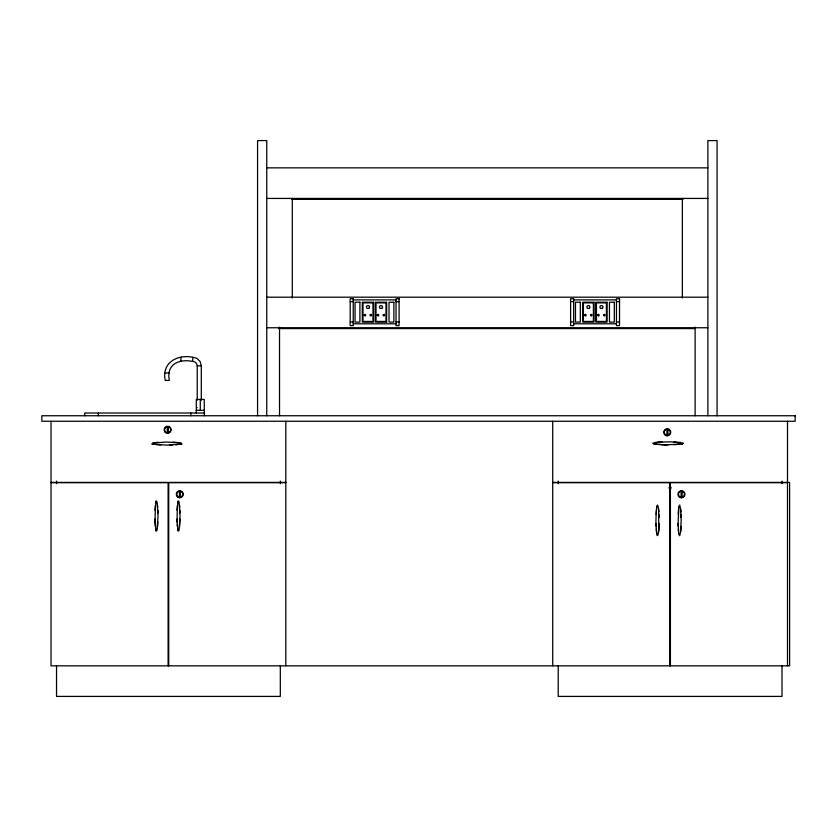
<?xml version="1.0" encoding="UTF-8"?>
<svg xmlns="http://www.w3.org/2000/svg" width="837" height="837" viewBox="0 0 837 837"><rect width="100%" height="100%" fill="white"/><g stroke="black" fill="none" stroke-linecap="round" stroke-linejoin="round"><path stroke-width="1.26" d="M179.087 530.386L180.049 516.031L179.087 501.687M658.677 531.369L658.677 509.409M157.074 530.386L158.036 516.031L157.074 501.687M180.018 519.066L179.631 526.504M658.876 511.815C656.553 491.016 655.486 524.998 656.145 526.295C656.878 544.123 659.253 532.395 659.106 523.418M678.953 506.186L678.075 523.418L678.734 533.295L679.738 535.774L680.701 531.286L681.151 520.384L680.701 509.482L679.738 504.993L678.713 507.578M155.044 510.12L156.174 500.798M157.911 521.974L157.618 526.504M177.057 510.12L178.187 500.798M681.025 526.327L680.69 531.369M656.145 514.441L656.48 509.398M678.158 514.441L678.493 509.398M155.337 505.558L155.044 521.943L156.174 531.265M177.35 505.558L177.057 521.943L178.187 531.265M656.71 507.578L656.94 506.186M155.619 503.121L155.839 501.834M177.632 503.121L177.852 501.834M197.218 400.264L197.218 365.811L196.632 363.603L195.011 361.982C180.771 358.069 165.747 363.248 169.367 380.416L165.287 380.416C160.986 360.768 181.022 352.628 197.051 358.456L200.158 361.563L201.298 365.811L201.298 400.264M151.654 443.892L166.887 445.148L182.11 443.892M682.186 443.997L683.369 443.212L671.012 441.831L659.41 442.062L652.598 443.212L655.068 444.217L664.955 444.876L682.186 443.997L673.931 444.792M152.533 442.993L166.887 442.041L181.231 442.993M179.798 444.447L181.085 444.238M154.081 442.71L155.902 442.491M655.183 442.47L662.077 441.915M156.414 442.449L158.256 442.302M175.508 444.886L177.35 444.729M172.788 445.022L169.911 445.117M266.762 167.86L707.882 167.86M266.762 198.432L707.882 198.432M291.558 199.3L683.086 199.3M266.762 297.187L707.882 297.187M353.235 299.887L396.037 299.887M573.659 299.887L616.461 299.887M350.18 301.634L353.235 301.634M396.037 301.634L399.092 301.634M570.604 301.634L573.659 301.634M616.461 301.634L619.526 301.634M350.18 321.942L353.235 321.942M396.037 321.942L399.092 321.942M570.604 321.942L573.659 321.942M616.461 321.942L619.526 321.942M386.663 322.099L375.363 322.099L375.363 302.23L386.663 302.23L386.6 322.099M353.235 323.793L396.037 323.793M573.659 323.793L616.461 323.793M266.762 327.759L707.882 327.759M278.501 328.585L694.825 328.585M197.218 365.811L201.298 365.811M165.287 372.946L169.367 372.946M196.611 407.598L197.134 407.598M204.354 413.028L84.767 413.028L84.767 415.748M51.026 482.394L285.815 482.394M552.713 482.394L789.615 482.394L789.615 665.833L51.026 665.833L51.026 421.252M51.026 482.698L168.111 482.698L168.111 665.833M285.815 482.698L168.729 482.698L168.729 665.833M552.713 482.698L669.799 482.698L669.799 665.833M787.502 482.698L670.416 482.698L670.416 665.833M668.805 487.898L671.41 487.898M664.976 444.876L667.989 444.907M664.955 444.876L653.791 443.997M673.89 441.915L680.784 442.47M160.945 445.022L156.414 444.729M172.83 442.156L177.35 442.449M177.862 442.491L179.683 442.71M666.398 435.617L667.298 435.721M166.783 433.127L167.682 433.242M680.607 497.586L681.506 497.701M178.909 497.586L179.809 497.701M152.69 444.238L153.966 444.457M678.953 534.581L678.713 533.19M656.94 534.581L656.292 529.015M177.632 528.942L177.852 530.229M155.619 528.942L155.839 530.229M680.69 509.398L680.889 511.815M678.305 529.015L678.493 531.369M179.631 505.558L179.788 507.463M177.35 526.504L177.193 524.611M157.618 505.558L157.774 507.463M155.337 526.504L154.96 519.066M681.025 514.441L681.119 517.36M659.012 514.441L659.106 517.36M678.075 523.418L678.158 526.316M656.062 523.418L656.145 526.316M179.924 510.099L180.018 513.008M176.973 519.066L177.057 521.964M157.911 510.099L158.005 513.008M787.502 421.252L787.502 665.833M782.009 481.097L782.009 483.692M782.009 665.833L782.009 696.405L558.216 696.405L558.216 665.833M717.068 415.748L717.068 140.595L707.882 140.595L707.882 415.748M695.118 327.079L695.118 415.748M682.354 198.432L682.354 298.014M558.216 481.097L558.216 483.692M552.713 421.252L552.713 665.833M292.291 198.432L292.291 298.014M285.815 421.252L285.815 665.833M280.311 481.097L280.311 483.692M280.311 665.833L280.311 696.405L56.529 696.405L56.529 665.833M279.527 327.079L279.527 415.748M266.762 415.748L266.762 140.595L257.566 140.595L257.566 415.748M204.354 415.748L204.354 410.308L196.203 410.308L196.203 413.028M204.249 410.308L204.249 399.437L196.308 399.437L196.308 410.308M200.284 399.437L200.284 410.308M192.803 357.315L192.803 361.396M190.763 413.028L190.763 415.748M180.918 357.315L180.918 361.396M98.358 413.028L98.358 415.748M56.529 481.097L56.529 483.692M364.21 315.068C365.759 318.395 366.596 312.274 364.21 315.068M377.236 315.068C378.795 318.395 379.632 312.274 377.236 315.068M584.634 315.068C586.182 318.395 587.019 312.274 584.634 315.068M597.66 315.068C599.219 318.395 600.056 312.274 597.66 315.068M370.059 314.942C371.189 318.447 372.789 312.473 370.059 314.942M383.095 314.942C384.214 318.447 385.815 312.473 383.095 314.942M590.493 314.942C591.613 318.447 593.213 312.473 590.493 314.942M603.519 314.942C604.638 318.447 606.239 312.473 603.519 314.942M368.74 308.424L367.213 308.424A1.528 1.528 0 0 1 366.805 306.122A1.528 1.528 0 0 1 369.148 306.122A1.528 1.528 0 0 1 368.74 308.424M381.777 308.424L380.249 308.424A1.528 1.528 0 0 1 379.841 306.122A1.528 1.528 0 0 1 382.185 306.122A1.528 1.528 0 0 1 381.777 308.424M589.164 308.424L587.637 308.424A1.528 1.528 0 0 1 587.239 306.122A1.528 1.528 0 0 1 589.572 306.122A1.528 1.528 0 0 1 589.164 308.424M602.201 308.424L600.673 308.424A1.528 1.528 0 0 1 600.265 306.122A1.528 1.528 0 0 1 602.609 306.122A1.528 1.528 0 0 1 602.201 308.424M167.839 426.786L167.065 426.839A2.982 2.982 0 0 0 164.659 429.559L164.711 430.333A2.982 2.982 0 0 0 167.431 432.739L168.206 432.687A2.982 2.982 0 0 0 170.612 429.967L170.56 429.193A2.982 2.982 0 0 0 167.839 426.786M667.455 429.276L666.681 429.318A2.982 2.982 0 0 0 664.275 432.049L664.327 432.823A2.982 2.982 0 0 0 667.047 435.219L667.821 435.177A2.982 2.982 0 0 0 670.228 432.457L670.175 431.672A2.982 2.982 0 0 0 667.455 429.276M179.965 491.256L179.191 491.298A2.982 2.982 0 0 0 176.795 494.018L176.837 494.803A2.982 2.982 0 0 0 179.557 497.199L180.332 497.147A2.982 2.982 0 0 0 182.738 494.426L182.686 493.652A2.982 2.982 0 0 0 179.965 491.256M681.663 491.256L680.879 491.298A2.982 2.982 0 0 0 678.483 494.018L678.525 494.803A2.982 2.982 0 0 0 681.255 497.199L682.029 497.147A2.982 2.982 0 0 0 684.425 494.426L684.384 493.652A2.982 2.982 0 0 0 681.663 491.256M353.235 298.725L350.18 298.725L350.18 325.635L353.235 325.635L353.235 298.725M399.092 298.725L396.037 298.725L396.037 325.635L399.092 325.635L399.092 298.725M573.659 298.725L570.604 298.725L570.604 325.635L573.659 325.635L573.659 298.725M619.526 298.725L616.461 298.725L616.461 325.635L619.526 325.635L619.526 298.725M359.9 302.23L355.055 302.23L355.055 322.099L359.9 322.099L359.9 302.23M373.626 302.23L362.327 302.23L362.327 322.099L373.626 322.099L373.626 302.23M393.882 302.23L389.027 302.23L389.027 322.099L393.882 322.099L393.882 302.23M580.334 302.23L575.479 302.23L575.479 322.099L580.334 322.099L580.334 302.23M594.05 302.23L582.761 302.23L582.761 322.099L594.05 322.099L594.05 302.23M607.087 302.23L595.787 302.23L595.787 322.099L607.087 322.099L607.087 302.23M614.306 302.23L609.451 302.23L609.451 322.099L614.306 322.099L614.306 302.23M372.967 302.879L362.986 302.879L362.986 321.439L372.967 321.439L372.967 302.879M386.003 302.879L376.022 302.879L376.022 321.439L386.003 321.439L386.003 302.879M593.402 302.879L583.41 302.879L583.41 321.439L593.402 321.439L593.402 302.879M606.427 302.879L596.446 302.879L596.446 321.439L606.427 321.439L606.427 302.879M795.15 415.748L41.85 415.748L41.85 421.252L795.15 421.252L795.15 415.748M168.289 427.717L167.295 427.717L167.295 432.091L168.289 432.091L168.289 427.717M667.916 430.208L666.922 430.208L666.922 434.57L667.916 434.57L667.916 430.208M180.426 492.177L179.432 492.177L179.432 496.55L180.426 496.55L180.426 492.177M682.113 492.177L681.119 492.177L681.119 496.55L682.113 496.55L682.113 492.177M165.213 432.237A3.474 3.474 0 0 0 171.02 430.636A3.474 3.474 0 0 0 166.73 426.41A3.474 3.474 0 0 0 165.213 432.237M177.35 496.697A3.474 3.474 0 0 0 183.157 495.106A3.474 3.474 0 0 0 178.867 490.869A3.474 3.474 0 0 0 177.35 496.697M679.037 496.697A3.474 3.474 0 0 0 684.844 495.106A3.474 3.474 0 0 0 680.554 490.869A3.474 3.474 0 0 0 679.037 496.697M664.84 434.727A3.474 3.474 0 0 0 670.646 433.127A3.474 3.474 0 0 0 666.357 428.9A3.474 3.474 0 0 0 664.84 434.727"/></g></svg>
